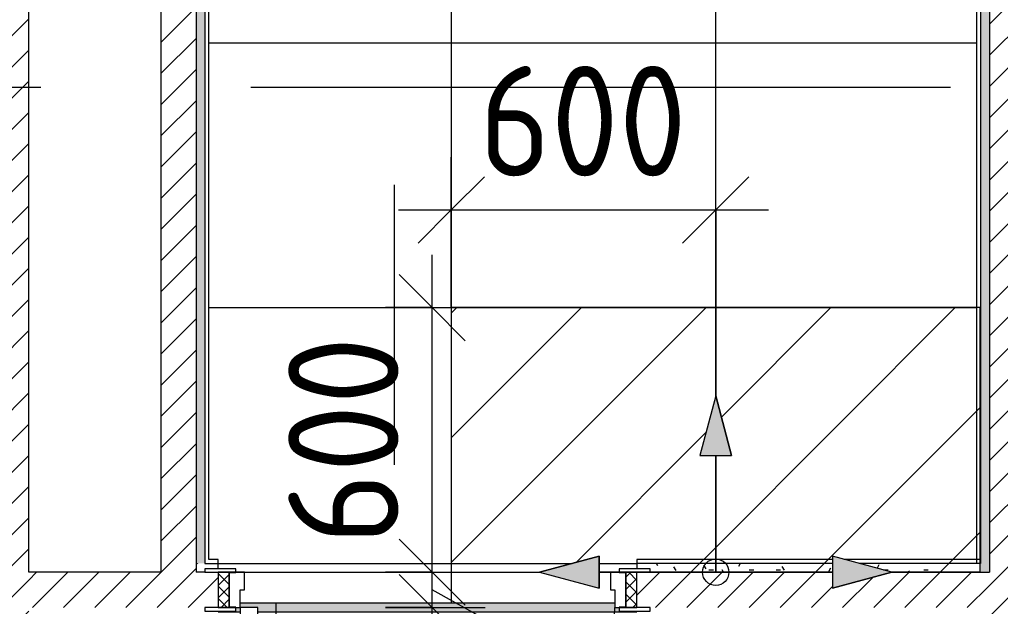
# Model space of a CAD drawing. Header units: millimetres. Extents: x 81773 to 282675, y -8553 to 29000.
# Drawn here: x 92009 to 94235, y 6623 to 7953 of the extents above; entities that cross this region are included whole.
import ezdxf

# ---------------------------------------------------------------- set-up
doc = ezdxf.new("R2010")
doc.units = ezdxf.units.MM
doc.linetypes.add('Осевая', pattern=[3175, 635, -476.25, 1587.5, -476.25])
for name, color, linetype, lineweight in [('A-ANNO-DIMS', 7, 'Continuous', 9), ('A-ANNO-DIMS-100', 7, 'Continuous', 9), ('A-DETL', 7, 'Continuous', 9), ('A-DETL-GENF', 7, 'Continuous', 9), ('A-DOOR', 7, 'Continuous', 9), ('A-DOOR-1', 7, 'Continuous', 13), ('A-DOOR-FRAM', 7, 'Continuous', 13), ('A-DOOR-FRAM-1', 7, 'Continuous', 9), ('A-FLOR-HRAL-IDEN', 7, 'Continuous', 9), ('A-FLOR-PATT', 7, 'Continuous', 9), ('A-WALL', 7, 'Continuous', 9), ('I-WALL', 7, 'Continuous', 9), ('Ограждение', 7, 'Continuous', 9), ('Оси-2', 7, 'Осевая', 9), ('Поручни', 7, 'Continuous', 9)]:
    doc.layers.add(name, color=color, linetype=linetype, lineweight=lineweight)
for name, color, linetype, lineweight, true_color in [('A-DETL-GENF-2', 7, 'Continuous', 9, 0x004000), ('A-WALL-1', 9, 'Continuous', 9, 0x808080), ('A-WALL-FNSH-1', 9, 'Continuous', 9, 0x808080), ('I-WALL-2', 9, 'Continuous', 9, 0x808080)]:
    doc.layers.add(name, color=color, linetype=linetype, lineweight=lineweight, true_color=true_color)
doc.styles.add('ISOCPEUR', font='isocpeur.ttf', dxfattribs={"width": 0.9, "height": 250})
doc.styles.add('ISOCPEUR_1', font='isocpeur.ttf', dxfattribs={"width": 0.9, "height": 250})
doc.dimstyles.new('ISO-2_5_0_9К_БОЛЬШОЙ_округление', dxfattribs={"dimscale": 304.8, "dimtxt": 248.995294, "dimasz": 0.492126, "dimexe": 0.393701, "dimexo": 0, "dimgap": 0, "dimtad": 1, "dimdec": 0, "dimrnd": 10, "dimzin": 0, "dimdsep": 46, "dimtxsty": 'ISOCPEUR', "dimblk1": 'OBLIQUE', "dimblk2": 'OBLIQUE', "dimsah": 1, "dimcen": 0.09, "dimdle": 0.393701, "dimazin": 0, "dimtfac": 1, "dimtdec": 4, "dimtix": 1, "dimtmove": 0, "dimatfit": 3, "dimfxl": 1, "dimtvp": 1, "dimtolj": 1, "dimtzin": 0, "dimarcsym": 2})
doc.dimstyles.new('ISO-2_5_0_9К_БОЛЬШОЙ_округление_2', dxfattribs={"dimscale": 304.8, "dimtxt": 248.995294, "dimasz": 0.492126, "dimexe": 0.393701, "dimexo": 0, "dimgap": 0, "dimtad": 1, "dimdec": 0, "dimrnd": 10, "dimzin": 0, "dimdsep": 46, "dimtxsty": 'ISOCPEUR_1', "dimblk1": 'OBLIQUE', "dimblk2": 'OBLIQUE', "dimsah": 1, "dimcen": 0.09, "dimdle": 0.393701, "dimazin": 0, "dimtfac": 1, "dimtdec": 4, "dimtix": 1, "dimtmove": 1, "dimatfit": 3, "dimfxl": 1, "dimtvp": 1, "dimtolj": 1, "dimtzin": 0, "dimarcsym": 2})
pattern_1 = [(45, (0, 0), (-35.35534, 35.35534), [])]
pattern_2 = [(0, (0, 0), (121.92, 30.48), [10.058, -81.382, 10.058, -81.382, -487.68]), (0, (0, 0), (121.92, 30.48), [-182.88, 10.058, -172.822, 10.058, -81.382, -213.36]), (0, (0, 0), (121.92, 30.48), [-457.2, 10.058, -50.902, 10.058, -142.342]), (120, (45.72, 15.24), (-87.356454, 90.345817), [10.058, -81.382, 10.058, -81.382, -487.68]), (120, (45.72, 15.24), (-87.356454, 90.345817), [-182.88, 10.058, -172.822, 10.058, -81.382, -213.36]), (120, (45.72, 15.24), (-87.356454, 90.345817), [-457.2, 10.058, -50.902, 10.058, -142.342]), (240, (60.96, 76.2), (-34.563546, -120.825817), [10.058, -81.382, 10.058, -81.382, -487.68]), (240, (60.96, 76.2), (-34.563546, -120.825817), [-182.88, 10.058, -172.822, 10.058, -81.382, -213.36]), (240, (60.96, 76.2), (-34.563546, -120.825817), [-457.2, 10.058, -50.902, 10.058, -142.342])]
pattern_3 = [(45, (0, 0), (-141.42136, 141.42136), [])]

# ---------------------------------------------------------------- blocks, each defined once
blk = doc.blocks.new('110_Дверь_СКБ_1Ст_Внутренняя1 - Д-8 950x2100h_охрана-V11-План раскладки напольных покрытий 3 этажа в осях 23-33')
at = {"layer": 'A-DOOR'}
h = blk.add_hatch(dxfattribs=at)
h.set_pattern_fill('FP_16', color=256, style=0, pattern_type=2)
h.set_pattern_definition([(135, (1826.41, 104.685), (-14.14214, -14.14214), []), (225, (1826.41, 104.685), (14.14214, -14.14214), [])])
h.paths.add_polyline_path([(481.9, 40), (462.5, 40), (462.5, -40), (487.5, -40), (487.5, 40)])
at = {"layer": 'A-DOOR-FRAM-1'}
h = blk.add_hatch(dxfattribs=at)
h.set_pattern_fill('FP_17', color=256, style=0, pattern_type=2)
h.set_pattern_definition([(45, (-296.384, 104.685), (-14.1421, 14.1421), []), (135, (-296.384, 104.685), (-14.1421, -14.1421), [])])
h.paths.add_polyline_path([(-437.5, 40), (-462.5, 40), (-462.5, -40), (-437.5, -40)])
at = {"layer": 'A-DOOR'}
blk.add_arc((437.5, 40), 850, 90, 180, dxfattribs=at)
at = {"layer": 'A-DOOR-1'}
for p, q in [((437.5, 890), (397.5, 890)), ((397.5, 890), (397.5, 40)), ((437.5, 40), (437.5, 890)), ((397.5, 40), (437.5, 40))]:
    blk.add_line(p, q, dxfattribs=at)
at = {"layer": 'A-DOOR-FRAM'}
for p, q in [((-422.5, 48), (-492.5, 48)), ((-492.5, 48), (-492.5, 40)), ((-422.5, 40), (-422.5, 48)), ((517.5, 48), (447.5, 48)), ((447.5, 48), (447.5, 40)), ((517.5, 40), (517.5, 48)), ((-492.5, 40), (-422.5, 40)), ((-437.5, 40), (-462.5, 40)), ((-462.5, 40), (-462.5, -40)), ((-412.5, 40), (-437.5, 40)), ((-437.5, 40), (-437.5, -40)), ((-437.5, -40), (-437.5, 40)), ((-422.5, 40), (-437.5, 40)), ((-437.5, 40), (-437.5, 39)), ((-437.5, 39), (-422.5, 39)), ((-422.5, 39), (-422.5, 40)), ((-412.5, 0), (-412.5, 40)), ((437.5, 40), (437.5, 0)), ((462.5, 40), (437.5, 40)), ((462.5, 40), (447.5, 40)), ((447.5, 40), (447.5, 39)), ((447.5, 40), (517.5, 40)), ((447.5, 39), (462.5, 39)), ((462.5, -40), (462.5, 40)), ((487.5, 40), (462.5, 40)), ((462.5, 40), (462.5, -40)), ((462.5, 39), (462.5, 40)), ((487.5, -40), (487.5, 40)), ((-402.5, 0), (-412.5, 0)), ((-402.5, -40), (-402.5, 0)), ((437.5, 0), (427.5, 0)), ((427.5, 0), (427.5, -40)), ((-422.5, -40), (-492.5, -40)), ((-492.5, -40), (-492.5, -48)), ((-462.5, -40), (-437.5, -40)), ((-422.5, -39), (-437.5, -39)), ((-437.5, -39), (-437.5, -40)), ((-437.5, -40), (-402.5, -40)), ((-437.5, -40), (-422.5, -40)), ((-422.5, -40), (-422.5, -39)), ((-422.5, -48), (-422.5, -40)), ((427.5, -40), (462.5, -40)), ((462.5, -39), (447.5, -39)), ((447.5, -39), (447.5, -40)), ((447.5, -40), (462.5, -40)), ((517.5, -40), (447.5, -40)), ((447.5, -40), (447.5, -48)), ((462.5, -40), (462.5, -39)), ((462.5, -40), (487.5, -40)), ((517.5, -48), (517.5, -40)), ((-492.5, -48), (-422.5, -48)), ((447.5, -48), (517.5, -48))]:
    blk.add_line(p, q, dxfattribs=at)
blk = doc.blocks.new('Ограждение - Ограждение-32882440-План раскладки напольных покрытий 3 этажа в осях 23-33')
at = {"layer": 'Ограждение'}
h = blk.add_hatch(color=256, dxfattribs=at)
h.paths.add_polyline_path([(93370, 6610), (93410, 6610), (93410, 6612), (93370, 6612), (93370, 6620), (93360, 6620), (93360, 6630), (92510, 6630), (92510, 6620), (92550, 6620), (92550, 6610), (93360, 6610)])
h.paths.add_polyline_path([(92500, 6610), (92510, 6610), (92510, 6620), (92500, 6620), (92500, 6612), (92460, 6612), (92460, 6610), (92485, 6610)])
at = {"layer": 'Поручни'}
for p, q in [((93360, 6630), (92510, 6630)), ((92460, 6610), (92510, 6610)), ((92550, 6610), (93410, 6610))]:
    blk.add_line(p, q, dxfattribs=at)
blk = doc.blocks.new('Начало раскладки_красным - Начало раскладки_красным-26110621-План раскладки напольных покрытий 3 этажа в осях 23-33')
at = {"layer": 'A-DETL-GENF'}
for points in [[(-36.2, 264.8), (36.2, 264.8), (0, 400)], [(-264.8, -36.2), (-264.8, 36.2), (-400, 0)], [(264.8, -36.2), (400, 0), (264.8, 36.2)]]:
    blk.add_hatch(color=256, dxfattribs=at).paths.add_polyline_path(points)
for p, q in [((0, 400), (-36.2, 264.8)), ((0, 400), (-36.2, 264.8)), ((36.2, 264.8), (0, 400)), ((0, 400), (36.2, 264.8)), ((-36.2, 264.8), (36.2, 264.8)), ((-36.2, 264.8), (36.2, 264.8)), ((0, 30), (0, 264.8)), ((-264.8, 36.2), (-400, 0)), ((-400, 0), (-264.8, 36.2)), ((-264.8, -36.2), (-264.8, 36.2)), ((-264.8, 36.2), (-264.8, -36.2)), ((400, 0), (264.8, 36.2)), ((264.8, 36.2), (264.8, -36.2)), ((400, 0), (264.8, 36.2)), ((264.8, 36.2), (264.8, -36.2)), ((-400, 0), (-264.8, -36.2)), ((-400, 0), (-264.8, -36.2)), ((-30, 0), (-264.8, 0)), ((30, 0), (264.8, 0)), ((400, 0), (264.8, -36.2)), ((264.8, -36.2), (400, 0))]:
    blk.add_line(p, q, dxfattribs=at)
blk.add_circle((0, 0), 30, dxfattribs=at)
blk = doc.blocks.new('DIMBLOCK26-План раскладки напольных покрытий 3 этажа в осях 23-33')
at = {"layer": 'A-ANNO-DIMS-100'}
for p, q in [((92989, 7300), (92989, 7641.5)), ((93589, 7300), (93589, 7641.5)), ((92869, 7521.5), (93709, 7521.5)), ((92989, 7521.5), (92989, 7300)), ((93589, 7521.5), (93589, 7300))]:
    blk.add_line(p, q, dxfattribs=at)
at = {"layer": 'A-ANNO-DIMS-100', "lineweight": 20}
for p, q in [((92989, 7521.5), (93064, 7596.5)), ((93589, 7521.5), (93664, 7596.5)), ((92989, 7521.5), (92914, 7446.5)), ((93589, 7521.5), (93514, 7446.5))]:
    blk.add_line(p, q, dxfattribs=at)
at = {"layer": 'A-ANNO-DIMS-100', "color": 0, "insert": (93052, 7848.1), "char_height": 250, "width": 568.858, "attachment_point": 1, "line_spacing_factor": 1.149209, "style": 'ISOCPEUR'}
blk.add_mtext('600', dxfattribs=at)
blk = doc.blocks.new('_Oblique')
at = {"color": 0, "linetype": 'ByBlock', "lineweight": -2}
blk.add_line((-0.5, -0.5), (0.5, 0.5), dxfattribs=at)
blk = doc.blocks.new('DIMBLOCK27-План раскладки напольных покрытий 3 этажа в осях 23-33')
at = {"layer": 'A-ANNO-DIMS-100', "lineweight": 20}
for p, q in [((92945.7, 6700), (92870.7, 6775)), ((92945.7, 6700), (93020.7, 6625)), ((92945.7, 6620), (92870.7, 6695)), ((92945.7, 6620), (93020.7, 6545))]:
    blk.add_line(p, q, dxfattribs=at)
at = {"layer": 'A-ANNO-DIMS-100'}
for p, q in [((92839.7, 6700), (93065.7, 6700)), ((92945.7, 6700), (92839.7, 6700)), ((92945.7, 6500), (92945.7, 6700)), ((93114.5, 6566.3), (92945.7, 6660)), ((92839.7, 6620), (93065.7, 6620)), ((92945.7, 6620), (92839.7, 6620)), ((93114.5, 6035.4), (93114.5, 6566.3))]:
    blk.add_line(p, q, dxfattribs=at)
at = {"layer": 'A-ANNO-DIMS-100', "color": 0, "insert": (92787.9, 6035.4), "char_height": 250, "width": 517.144, "attachment_point": 1, "rotation": 90, "line_spacing_factor": 1.149209, "style": 'ISOCPEUR_1'}
blk.add_mtext('\u200e100', dxfattribs=at)
blk = doc.blocks.new('DIMBLOCK28-План раскладки напольных покрытий 3 этажа в осях 23-33')
at = {"layer": 'A-ANNO-DIMS-100'}
for p, q in [((92945.7, 6700), (92945.7, 7420)), ((92839.7, 7300), (93065.7, 7300)), ((92945.7, 7300), (92839.7, 7300)), ((92839.7, 6700), (93065.7, 6700)), ((92945.7, 6700), (92839.7, 6700))]:
    blk.add_line(p, q, dxfattribs=at)
at = {"layer": 'A-ANNO-DIMS-100', "lineweight": 20}
for p, q in [((92945.7, 7300), (92870.7, 7375)), ((92945.7, 7300), (93020.7, 7225)), ((92945.7, 6700), (92870.7, 6775)), ((92945.7, 6700), (93020.7, 6625))]:
    blk.add_line(p, q, dxfattribs=at)
at = {"layer": 'A-ANNO-DIMS-100', "color": 0, "insert": (92619.1, 6763), "char_height": 250, "width": 568.858, "attachment_point": 1, "rotation": 90, "line_spacing_factor": 1.149209, "style": 'ISOCPEUR'}
blk.add_mtext('600', dxfattribs=at)

msp = doc.modelspace()

# ---------------------------------------------------------------- hatches: boundary and pattern name
at = {"layer": 'A-DETL-GENF-2'}
h = msp.add_hatch(dxfattribs=at)
h.set_pattern_fill('FP_52', color=256, style=0, pattern_type=2)
h.set_pattern_definition(pattern_3)
h.paths.add_polyline_path([(93552.8, 6700), (93589, 6700), (93589, 6964.8), (93552.8, 6964.8), (93589, 7100), (93589, 7300), (92989, 7300), (92989, 6700), (93189, 6700), (93324.2, 6736.2), (93324.2, 6700), (93420.6, 6700)])
h = msp.add_hatch(dxfattribs=at)
h.set_pattern_fill('FP_52', color=256, style=0, pattern_type=2)
h.set_pattern_definition(pattern_3)
h.paths.add_polyline_path([(94057.2, 6700), (94189, 6700), (94189, 7300), (93589, 7300), (93589, 7100), (93625.2, 6964.8), (93589, 6964.8), (93589, 6700), (93853.8, 6700), (93853.8, 6736.2), (93989, 6700)])
at = {"layer": 'A-FLOR-PATT'}
h = msp.add_hatch(dxfattribs=at)
h.set_pattern_fill('FP_44', color=256, style=0, pattern_type=2)
h.set_pattern_definition([(270, (92989, 8500), (600, 4e-14), []), (0, (92989, 8500), (0, 600), [])])
h.paths.add_polyline_path([(92560, 10400), (92600, 10400), (92600, 9550), (92560, 9550), (92560, 10381.1)])
h.paths.add_polyline_path([(92579, 6630), (93360, 6630), (93360, 6660), (93350, 6660), (93350, 6700), (93370, 6700.8), (93370, 6708), (93410, 6708), (93410.4, 6729), (93853.8, 6729), (93853.8, 6736.2), (93880.8, 6729), (94181, 6729), (94181, 10371), (93460, 10371), (93459.9, 10392), (93420, 10392), (93420, 10400), (93410, 10400), (93410, 10440), (93400, 10440), (93400, 10480), (93420, 10480), (93420, 10590), (92550, 10590), (92550, 10480), (92570, 10480), (92570, 10440), (92560, 10440), (92560, 10400), (92550, 10400), (92550, 10392), (92510, 10392), (92509.9, 10371), (92439, 10371), (92439, 6729), (92460, 6729), (92460, 6708), (92500, 6708), (92500, 6700), (92520, 6700), (92520, 6660), (92510, 6660), (92510, 6630), (92520, 6630)])
h.paths.add_polyline_path([(93324.2, 6663.8), (93189, 6700), (93324.2, 6736.2), (93324.2, 6692.8)])
h.paths.add_polyline_path([(93552.8, 6964.8), (93589, 7100), (93625.2, 6964.8), (93589, 6964.8)])
at = {"layer": 'I-WALL'}
h = msp.add_hatch(dxfattribs=at)
h.set_pattern_fill('FP_5', color=256, style=0, pattern_type=2)
h.set_pattern_definition(pattern_1)
h.paths.add_polyline_path([(92030, 100), (92029, 3755), (91950, 3755), (91950, 100), (91988.2, 100)])
h.paths.add_polyline_path([(92029, 5155), (92030, 5155), (92030, 10400), (91950, 10400), (91950, 5155), (92000, 5155)])
h = msp.add_hatch(dxfattribs=at)
h.set_pattern_fill('FP_5', color=256, style=0, pattern_type=2)
h.set_pattern_definition(pattern_1)
h.paths.add_polyline_path([(92410, 6700), (92410, 10400), (92330, 10400), (92330, 6700)])
h = msp.add_hatch(dxfattribs=at)
h.set_pattern_fill('FP_5', color=256, style=0, pattern_type=2)
h.set_pattern_definition(pattern_1)
h.paths.add_polyline_path([(94290, 5400), (94290, 10380), (94210, 10380), (94210, 5400)])
h = msp.add_hatch(dxfattribs=at)
h.set_pattern_fill('FP_5', color=256, style=0, pattern_type=2)
h.set_pattern_definition(pattern_1)
h.paths.add_polyline_path([(94210, 6620), (94210, 6700), (93989, 6700), (93853.8, 6663.8), (93853.8, 6700), (93410, 6700), (93410, 6620), (94190, 6620)])
h.paths.add_polyline_path([(92430, 6620), (92460, 6620), (92460, 6700), (92030, 6700), (92030, 6620), (92306.5, 6620)])
at = {"layer": 'I-WALL-2'}
h = msp.add_hatch(dxfattribs=at)
h.set_pattern_fill('FP_35', color=256, style=0, pattern_type=2)
h.set_pattern_definition(pattern_2)
h.paths.add_polyline_path([(92430, 6720), (92430, 10400), (92410, 10400), (92410, 6720)])
h = msp.add_hatch(dxfattribs=at)
h.set_pattern_fill('FP_35', color=256, style=0, pattern_type=2)
h.set_pattern_definition(pattern_2)
h.paths.add_polyline_path([(94210, 6700), (94210, 10400), (94190, 10400), (94190, 6700)])
h = msp.add_hatch(dxfattribs=at)
h.set_pattern_fill('FP_35', color=256, style=0, pattern_type=2)
h.set_pattern_definition(pattern_2)
h.paths.add_polyline_path([(94190, 6700), (94189, 6720), (93914.4, 6720), (93989, 6700), (94189, 6700)])
h.paths.add_polyline_path([(93853.8, 6700), (93853.8, 6720), (93410, 6720), (93410, 6708), (93440, 6708), (93440, 6700), (93589, 6700)])
h.paths.add_polyline_path([(92430, 6700), (92430, 6708), (92460, 6708), (92460, 6720), (92410, 6720), (92410, 6700)])

# ---------------------------------------------------------------- linework, layer by layer
at = {"layer": 'A-DETL'}
for p, q in [((93589, 7300), (92989, 7300)), ((92989, 7300), (92989, 6700)), ((94189, 7300), (93589, 7300)), ((93589, 7300), (93589, 7100)), ((93589, 7100), (93589, 7300)), ((94189, 6700), (94189, 7300)), ((93589, 6964.8), (93589, 6700)), ((93589, 6700), (93589, 6964.8)), ((92989, 6700), (93189, 6700)), ((93324.2, 6700), (93589, 6700)), ((93589, 6700), (93853.8, 6700)), ((93989, 6700), (94189, 6700))]:
    msp.add_line(p, q, dxfattribs=at)
at = {"layer": 'A-FLOR-HRAL-IDEN'}
msp.add_line((92590.6, 6627.9), (92590.6, 6225.2), dxfattribs=at)
at = {"layer": 'A-WALL'}
for p, q in [((92410, 10400), (92410, 6700)), ((92430, 10380), (92430, 6720)), ((92430, 6700), (92410, 6700)), ((92430, 6720), (92460, 6720)), ((93853.8, 6700), (93440, 6700)), ((94189, 6700), (93989, 6700)), ((94190, 6700), (94210, 6700))]:
    msp.add_line(p, q, dxfattribs=at)
at = {"layer": 'A-WALL-1'}
for p, q in [((94210, 10600), (94210, 6700)), ((92030, 6700), (92030, 10400)), ((92330, 10400), (92330, 6700)), ((94190, 10380), (94190, 6720)), ((92330, 6700), (92030, 6700)), ((92460, 6708), (92460, 6720)), ((93853.8, 6720), (93410, 6720)), ((93410, 6720), (93410, 6708)), ((94189, 6720), (93914.4, 6720))]:
    msp.add_line(p, q, dxfattribs=at)
at = {"layer": 'A-WALL-FNSH-1'}
for p, q in [((94181, 10379.5), (94181, 6720.5)), ((92439, 6729), (92439, 10371)), ((92460, 6729), (92439, 6729)), ((92460, 6720), (92460, 6729)), ((93853.8, 6729), (93410, 6729)), ((93410, 6729), (93410, 6720)), ((94189, 6729), (93880.8, 6729)), ((94181, 6720.5), (94189, 6720.5))]:
    msp.add_line(p, q, dxfattribs=at)
at = {"layer": 'I-WALL'}
for p, q in [((92460, 6720), (93263.6, 6720)), ((92520, 6700), (93189, 6700)), ((93324.2, 6720), (93410, 6720)), ((93324.2, 6700), (93350, 6700))]:
    msp.add_line(p, q, dxfattribs=at)
at = {"layer": 'Оси-2'}
for p, q in [((92860, 593.7), (92860, 19415.1)), ((85072.9, 7800), (122760, 7800))]:
    msp.add_line(p, q, dxfattribs=at)

# ---------------------------------------------------------------- block references
at = {"layer": 'A-DETL-GENF'}
msp.add_blockref('Начало раскладки_красным - Начало раскладки_красным-26110621-План раскладки напольных покрытий 3 этажа в осях 23-33', (93589, 6700), dxfattribs=at)
at = {"layer": 'A-DOOR', "rotation": 180}
msp.add_blockref('110_Дверь_СКБ_1Ст_Внутренняя1 - Д-8 950x2100h_охрана-V11-План раскладки напольных покрытий 3 этажа в осях 23-33', (92947.5, 6660), dxfattribs=at)
at = {"layer": 'Поручни'}
msp.add_blockref('Ограждение - Ограждение-32882440-План раскладки напольных покрытий 3 этажа в осях 23-33', (0, 0), dxfattribs=at)

# ---------------------------------------------------------------- dimensions: what is measured, and where the dimension line sits
at = {"layer": 'A-ANNO-DIMS'}
dim = msp.add_linear_dim(base=(93589, 7521.5), p1=(92989, 7300), p2=(93589, 7300), dimstyle='ISO-2_5_0_9К_БОЛЬШОЙ_округление', override={"dimpost": '<>', "dimfxl": 600}, dxfattribs=at)
dim.commit()
dim.dimension.update_dxf_attribs({"geometry": 'DIMBLOCK26-План раскладки напольных покрытий 3 этажа в осях 23-33', "text_midpoint": (93289, 7646.5)})
dim = msp.add_linear_dim(base=(92945.7, 7300), p1=(92839.7, 6700), p2=(92839.7, 7300), angle=90, dimstyle='ISO-2_5_0_9К_БОЛЬШОЙ_округление', override={"dimpost": '<>', "dimfxl": 600}, dxfattribs=at)
dim.commit()
dim.dimension.update_dxf_attribs({"geometry": 'DIMBLOCK28-План раскладки напольных покрытий 3 этажа в осях 23-33', "text_midpoint": (92820.7, 7000)})
dim = msp.add_linear_dim(base=(92945.7, 6700), p1=(92839.7, 6620), p2=(92839.7, 6700), angle=90, text='\u200e100', dimstyle='ISO-2_5_0_9К_БОЛЬШОЙ_округление_2', override={"dimpost": '<>', "dimfxl": 80}, dxfattribs=at)
dim.commit()
dim.dimension.update_dxf_attribs({"geometry": 'DIMBLOCK27-План раскладки напольных покрытий 3 этажа в осях 23-33', "text_midpoint": (92954.5, 6294), "dimtype": 160, "text_rotation": 90})

doc.saveas('drawing.dxf')
